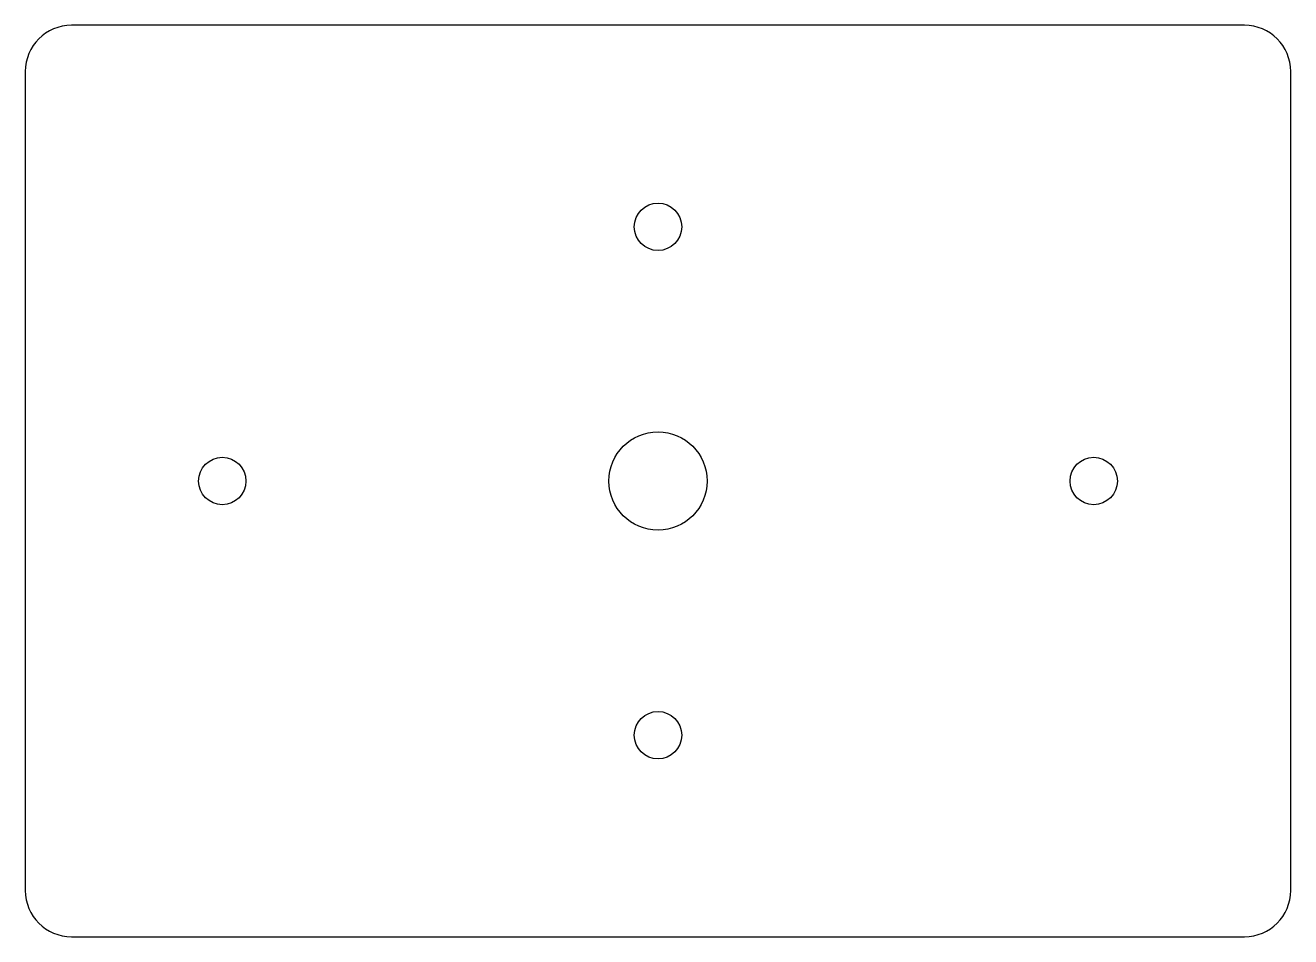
# Model space of a CAD drawing. Header units: millimetres. Extents: x 0 to 87.1, y 0 to 62.7.
import ezdxf

# ---------------------------------------------------------------- set-up
doc = ezdxf.new("R2010")
doc.units = ezdxf.units.MM

msp = doc.modelspace()

# ---------------------------------------------------------------- linework, layer by layer
at = {"color": 7, "linetype": 'Continuous', "lineweight": 25}
for p, q in [((83.947, 62.738), (3.175, 62.738)), ((0, 59.563), (0, 3.175)), ((87.122, 3.175), (87.122, 59.563)), ((3.175, 0), (83.947, 0))]:
    msp.add_line(p, q, dxfattribs=at)
for centre, radius in [((43.561, 48.869), 1.632), ((43.561, 31.369), 3.378), ((13.561, 31.369), 1.632), ((73.561, 31.369), 1.632), ((43.561, 13.869), 1.632)]:
    msp.add_circle(centre, radius, dxfattribs=at)
for centre, start, end in [((3.175, 59.563), 90, 180), ((83.947, 59.563), 0, 90), ((3.175, 3.175), 180, 270), ((83.947, 3.175), 270, 0)]:
    msp.add_arc(centre, 3.175, start, end, dxfattribs=at)

doc.saveas('drawing.dxf')
